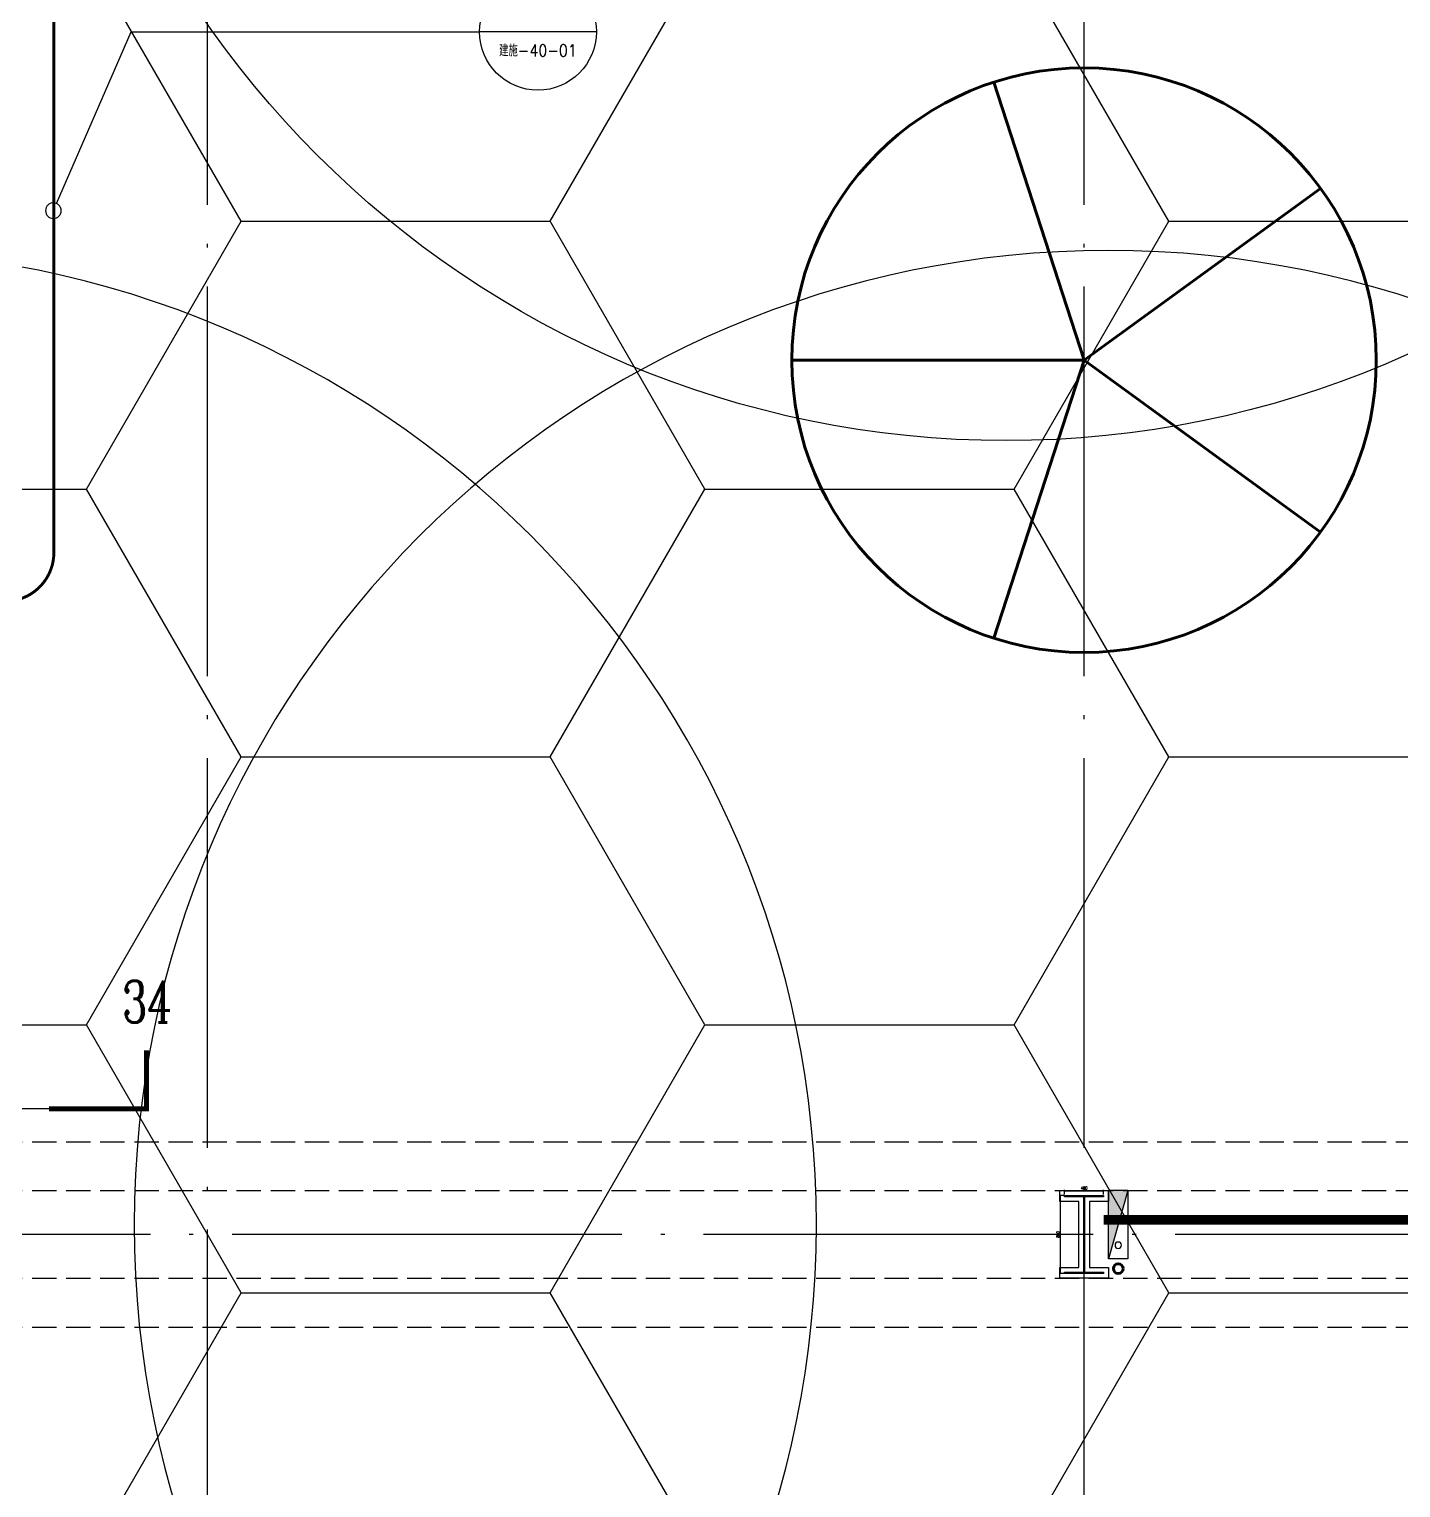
# Model space of a CAD drawing. Extents: x -821772 to -21949, y 506164 to 1049594.
# Drawn here: x -292684 to -278603, y 600169 to 615143 of the extents above; entities that cross this region are included whole.
import ezdxf
from ezdxf.enums import TextEntityAlignment as Align
from ezdxf.xclip import XClip

# ---------------------------------------------------------------- set-up
doc = ezdxf.new("R2010")
doc.units = 0
doc.header["$LTSCALE"] = 1000
doc.header["$MEASUREMENT"] = 0
doc.header["$XCLIPFRAME"] = 2
for name, pattern in [('10平面20250807_t3$0$CENTER', [2, 1.25, -0.25, 0.25, -0.25]), ('10平面20250807_t3$0$DASH', [0.35, 0.25, -0.1]), ('10平面20250807_t3$0$DOTE', [2.42, 2, -0.2, 0.02, -0.2])]:
    doc.linetypes.add(name, pattern=pattern)
doc.layers.get('Defpoints').update_dxf_attribs({"color": 210})
for name, color, linetype in [('10平面20250807_t3$0$A-AXIS-DOTE', 8, '10平面20250807_t3$0$DOTE'), ('10平面20250807_t3$0$A-AXIS-DP', 8, 'Continuous'), ('10平面20250807_t3$0$A-AXIS-SYMB', 8, 'Continuous'), ('10平面20250807_t3$0$A-HATCH-2', 8, 'Continuous'), ('10平面20250807_t3$0$A-LIN-V', 8, 'Continuous'), ('10平面20250807_t3$0$A-WINDOW', 8, 'Continuous'), ('10平面20250807_t3$0$AS-COLN', 8, 'Continuous'), ('10平面20250807_t3$0$AS-WALL', 8, 'Continuous'), ('10平面20250807_t3$0$DIM_ELEV', 8, 'Continuous'), ('10平面20250807_t3$0$DIM_SYMB', 8, 'Continuous'), ('10平面20250807_t3$0$PUB_TEXT', 8, 'Continuous'), ('10平面20250807_t3$0$SB_ZF消火栓', 10, 'Continuous'), ('10平面20250807_t3$0$SB_ZF消火栓M', 10, 'Continuous'), ('PUB_HATCH', 8, 'Continuous')]:
    doc.layers.add(name, color=color, linetype=linetype)
doc.layers.add('10平面20250807_t3$0$LG-ZF消防', color=1, linetype='Continuous', lineweight=60)
doc.layers.add('10平面20250807_t3$0$柱间支撑', color=8, linetype='10平面20250807_t3$0$CENTER', lineweight=0)
doc.styles.add('10平面20250807_t3$0$_TCH_DIM', font='SIMPLEX', dxfattribs={"bigfont": 'GBCBIG'})
doc.styles.add('10平面20250807_t3$0$_TCH_DIM_T3', font='SIMPLEX', dxfattribs={"width": 0.705882, "bigfont": 'GBCBIG'})
doc.styles.add('10平面20250807_t3$0$_TCH_LABEL', font='COMPLEX', dxfattribs={"bigfont": 'GBCBIG'})
doc.dimstyles.new('10平面20250807_t3$0$_TCH_ARCH&&10', dxfattribs={"dimtxt": 29.75, "dimasz": 10, "dimexe": 10, "dimexo": 10, "dimgap": 12.625, "dimtad": 1, "dimdec": 0, "dimzin": 0, "dimdsep": 46, "dimtxsty": '10平面20250807_t3$0$_TCH_DIM_T3', "dimblk": '10平面20250807_t3$0$_ArchTick', "dimcen": 0.09, "dimclrt": 7, "dimazin": 2, "dimtfac": 1, "dimtdec": 0, "dimtix": 1, "dimtmove": 2, "dimatfit": 3, "dimfxl": 0, "dimtolj": 1, "dimtzin": 0, "dimarcsym": 0})

# ---------------------------------------------------------------- blocks, each defined once
blk = doc.blocks.new('10平面20250807_t3$0$dote')
at = {"layer": '10平面20250807_t3$0$A-AXIS-DOTE', "ltscale": 2}
for p, q in [((-70117.8, -264080), (-70117.8, -178600)), ((-61117.8, -264080), (-61117.8, -178600)), ((98696.4, -202050), (-97273.6, -202050))]:
    blk.add_line(p, q, dxfattribs=at)
at = {"layer": '10平面20250807_t3$0$DIM_SYMB', "linetype": '10平面20250807_t3$0$DASH', "ltscale": 3}
blk.add_line((-71543.6, -200760.1), (-87443.6, -200760.1), dxfattribs=at)
at = {"layer": '10平面20250807_t3$0$DIM_SYMB', "const_width": 50}
blk.add_lwpolyline([(-71743.6, -200760.1), (-70743.6, -200760.1), (-70743.6, -200160.1)], dxfattribs=at)
at = {"layer": '10平面20250807_t3$0$PUB_TEXT', "style": '10平面20250807_t3$0$_TCH_LABEL', "width": 0.705882}
blk.add_text('34', height=425, dxfattribs=at).set_placement((-70993.6, -199872.6))
blk = doc.blocks.new('10平面20250807_t3$0$4324324')
at = {"layer": '10平面20250807_t3$0$A-HATCH-2', "linetype": '10平面20250807_t3$0$DASH'}
for p, q in [((-294754.2, 603720.1), (-128854.2, 603720.1)), ((-294754.2, 603220.1), (-128854.2, 603220.1)), ((-294754.2, 602320), (-128854.2, 602320)), ((-294754.2, 601820), (-128854.2, 601820))]:
    blk.add_line(p, q, dxfattribs=at)
blk = doc.blocks.new('10平面20250807_t3$0$w4324324')
at = {"layer": '10平面20250807_t3$0$A-HATCH-2', "lineweight": 60}
for q in [(-1694760, 686605), (-1697614, 684532), (-1691907, 684532), (-1696524, 681178), (-1692997, 681178)]:
    blk.add_line((-1694760, 683605), q, dxfattribs=at)
blk.add_circle((-1694760, 683605), 3000, dxfattribs=at)
blk = doc.blocks.new('10平面20250807_t3$0$342343')
at = {"layer": '10平面20250807_t3$0$A-LIN-V'}
blk.add_blockref('10平面20250807_t3$0$w4324324', (1084560, 81556), dxfattribs=at)
blk = doc.blocks.new('10平面20250807_t3$0$_ArchTick')
at = {"color": 0, "linetype": 'ByBlock', "const_width": 0.4}
blk.add_lwpolyline([(-0.5, -0.5), (0.5, 0.5)], dxfattribs=at)
blk = doc.blocks.new('*D10492')
at = {"layer": '10平面20250807_t3$0$A-AXIS-DP', "color": 0, "lineweight": -2}
for p, q in [((-165054, 621030), (-165054, 621079)), ((-165054, 621069), (-164654, 621069)), ((-164654, 621030), (-164654, 621079))]:
    blk.add_line(p, q, dxfattribs=at)
at = {"layer": 'Defpoints', "color": 0}
for p in [(-165054, 621020), (-164654, 621069), (-164654, 621020)]:
    blk.add_point(p, dxfattribs=at)
at = {"layer": '10平面20250807_t3$0$A-AXIS-DP', "color": 0, "lineweight": -2, "xscale": 10, "yscale": 10, "zscale": 10, "rotation": 180}
blk.add_blockref('10平面20250807_t3$0$_ArchTick', (-165054, 621069), dxfattribs=at)
at = {"layer": '10平面20250807_t3$0$A-AXIS-DP', "color": 0, "lineweight": -2, "xscale": 10, "yscale": 10, "zscale": 10}
blk.add_blockref('10平面20250807_t3$0$_ArchTick', (-164654, 621069), dxfattribs=at)
at = {"layer": '10平面20250807_t3$0$A-AXIS-DP', "color": 7, "insert": (-164854, 621096), "char_height": 29.8, "attachment_point": 5, "style": '10平面20250807_t3$0$_TCH_DIM_T3'}
blk.add_mtext('\\A1;400', dxfattribs=at)
blk = doc.blocks.new('*D10493')
at = {"layer": '10平面20250807_t3$0$A-AXIS-DP', "color": 0, "lineweight": -2}
for p, q in [((-165064, 621020), (-165105, 621020)), ((-165095, 620220), (-165095, 621020)), ((-165064, 620220), (-165105, 620220))]:
    blk.add_line(p, q, dxfattribs=at)
at = {"layer": 'Defpoints', "color": 0}
for p in [(-165095, 621020), (-165054, 621020), (-165054, 620220)]:
    blk.add_point(p, dxfattribs=at)
at = {"layer": '10平面20250807_t3$0$A-AXIS-DP', "color": 0, "lineweight": -2, "xscale": 10, "yscale": 10, "zscale": 10}
for p, rotation in [((-165095, 621020), 90), ((-165095, 620220), 270)]:
    blk.add_blockref('10平面20250807_t3$0$_ArchTick', p, dxfattribs=dict(at, rotation=rotation))
at = {"layer": '10平面20250807_t3$0$A-AXIS-DP', "color": 7, "insert": (-165123, 620620), "char_height": 29.8, "attachment_point": 5, "rotation": 90, "style": '10平面20250807_t3$0$_TCH_DIM_T3'}
blk.add_mtext('\\A1;800', dxfattribs=at)
blk = doc.blocks.new('10平面20250807_t3$0$3132')
at = {"layer": '10平面20250807_t3$0$A-AXIS-SYMB'}
for p, q in [((-292404, 613354), (-291637, 615116)), ((-291637, 615116), (-288061, 615116)), ((-286861, 615116), (-288061, 615116))]:
    blk.add_line(p, q, dxfattribs=at)
blk.add_lwpolyline([(-292355, 613280, 1), (-292516, 613280, 1)], format="xyb", close=True, dxfattribs=at)
blk.add_circle((-287461, 615116), 600, dxfattribs=at)
at = {"layer": '10平面20250807_t3$0$DIM_ELEV', "linetype": '10平面20250807_t3$0$DASH', "const_width": 30}
blk.add_lwpolyline([(-300250, 621840), (-292930, 621840, -0.414214), (-292430, 621340), (-292430, 609770, -0.414214), (-292930, 609270), (-300250, 609270, -0.414214), (-300750, 609770), (-300750, 621340, -0.414214)], format="xyb", close=True, dxfattribs=at)
at = {"layer": '10平面20250807_t3$0$PUB_TEXT', "style": '10平面20250807_t3$0$_TCH_DIM', "width": 0.940298}
blk.add_text('建施-40-01', height=120.6, dxfattribs=at).set_placement((-287860, 614864), (-287063, 614864), align=Align.FIT)
blk = doc.blocks.new('10平面20250807_t3$0$23124232432')
at = {"layer": '10平面20250807_t3$0$柱间支撑', "const_width": 100}
blk.add_lwpolyline([(-273054, 602920), (-281654, 602920)], dxfattribs=at)
blk = doc.blocks.new('10平面20250807_t3$0$A$C5D961328')
at = {"layer": '10平面20250807_t3$0$SB_ZF消火栓'}
blk.add_hatch(color=256, dxfattribs=at).paths.add_polyline_path([(0, 40), (700, 40), (700, 240)])
at = {"layer": '10平面20250807_t3$0$A-LIN-V', "ltscale": 500}
blk.add_circle((350, 40), 10001, dxfattribs=at)
at = {"layer": '10平面20250807_t3$0$SB_ZF消火栓'}
for p, q in [((700, 240), (0, 240)), ((0, 240), (0, 40)), ((700, 240), (0, 40)), ((700, 240), (700, 40)), ((0, 40), (700, 40))]:
    blk.add_line(p, q, dxfattribs=at)
at = {"layer": '10平面20250807_t3$0$SB_ZF消火栓', "color": 1}
blk.add_circle((140, 140), 32.5, dxfattribs=at)
blk = doc.blocks.new('10平面20250807_t3$0$we42342343234')
at = {"layer": '10平面20250807_t3$0$LG-ZF消防'}
blk.add_circle((-281504, 602420), 50, dxfattribs=at)
at = {"layer": '10平面20250807_t3$0$SB_ZF消火栓M', "rotation": 180}
blk.add_blockref('10平面20250807_t3$0$A$C5D961328', (-282304, 620960), dxfattribs=at)
at = {"layer": '10平面20250807_t3$0$SB_ZF消火栓M', "xscale": -1, "rotation": 270}
for p in [(-294644, 602520), (-281644, 602520)]:
    blk.add_blockref('10平面20250807_t3$0$A$C5D961328', p, dxfattribs=at)
blk = doc.blocks.new('10平面20250807_t3$0$234243242332')
at = {"layer": '10平面20250807_t3$0$SB_ZF消火栓'}
blk.add_blockref('10平面20250807_t3$0$we42342343234', (0, 0), dxfattribs=at)
blk = doc.blocks.new('10平面20250807_t3$0$w42343243')
at = {"layer": '10平面20250807_t3$0$A-HATCH-2'}
blk.add_lwpolyline([(-165104.2, 621070), (-164604.2, 621070), (-164604.2, 620958), (-164800.2, 620958), (-164800.2, 620282), (-164604.2, 620282), (-164604.2, 620170), (-165104.2, 620170), (-165104.2, 620282), (-164908.2, 620282), (-164908.2, 620958), (-165104.2, 620958)], close=True, dxfattribs=at)
at = {"layer": '10平面20250807_t3$0$AS-COLN', "color": 3}
blk.add_lwpolyline([(-165054.2, 621020), (-164654.2, 621020), (-164654.2, 621008), (-164850.2, 621008), (-164850.2, 620232), (-164654.2, 620232), (-164654.2, 620220), (-165054.2, 620220), (-165054.2, 620232), (-164858.2, 620232), (-164858.2, 621008), (-165054.2, 621008)], close=True, dxfattribs=at)
at = {"layer": '10平面20250807_t3$0$A-AXIS-DP'}
for p1, p2, distance, picture, middle in [((-165054.2, 621020), (-164654.2, 621020), 48.8, '*D10492', (-164854.2, 621096.2)), ((-165054.2, 620220), (-165054.2, 621020), 41.2, '*D10493', (-165122.9, 620620))]:
    dim = blk.add_aligned_dim(p1=p1, p2=p2, distance=distance, dimstyle='10平面20250807_t3$0$_TCH_ARCH&&10', dxfattribs=at)
    dim.commit()
    dim.dimension.update_dxf_attribs({"geometry": picture, "text_midpoint": middle})
blk = doc.blocks.new('10平面20250807_t3$0$42343')
at = {"layer": '10平面20250807_t3$0$A-WINDOW'}
blk.add_blockref('10平面20250807_t3$0$w42343243', (-117000, -17850), dxfattribs=at)
blk = doc.blocks.new('10平面20250807_t3')
at = {"layer": '10平面20250807_t3$0$A-AXIS-DP'}
blk.add_blockref('10平面20250807_t3$0$3132', (0, 0), dxfattribs=at)
at = {"layer": '10平面20250807_t3$0$A-LIN-V', "rotation": 90}
blk.add_blockref('10平面20250807_t3$0$342343', (483306.5, 1221945), dxfattribs=at)
at = {"layer": '10平面20250807_t3$0$A-WINDOW'}
for name in ['10平面20250807_t3$0$42343', '10平面20250807_t3$0$4324324']:
    blk.add_blockref(name, (0, 0), dxfattribs=at)
at = {"layer": '10平面20250807_t3$0$AS-WALL'}
blk.add_blockref('10平面20250807_t3$0$dote', (-220736.4, 804820), dxfattribs=at)
at = {"layer": '10平面20250807_t3$0$SB_ZF消火栓', "linetype": 'Continuous'}
blk.add_blockref('10平面20250807_t3$0$234243242332', (0, 0), dxfattribs=at)
at = {"layer": '10平面20250807_t3$0$柱间支撑'}
blk.add_blockref('10平面20250807_t3$0$23124232432', (0, 0), dxfattribs=at)

msp = doc.modelspace()

# ---------------------------------------------------------------- block references
at = {"ltscale": 100}
ref = msp.add_blockref('10平面20250807_t3', (0, 0), dxfattribs=at)
XClip(ref).set_block_clipping_path([(-386212.6353242097, 506163.79756496), (-21948.7593967821, 884998.2285294847)])

# ---------------------------------------------------------------- next in the draw order: hatches: boundary and pattern name
at = {"layer": 'PUB_HATCH', "ltscale": 5000}
h = msp.add_hatch(dxfattribs=at)
h.set_pattern_fill('HONEY', color=8, scale=2000)
h.set_pattern_definition([(0, (0, 0), (4762.5, 2749.63), [3175, -6350]), (120, (0, 0), (-4762.499, 2749.631), [3175, -6350]), (60, (0, 0), (0.0006, 5499.261), [-6350, 3175])])
h.paths.add_polyline_path([(-252854.2, 548219.9), (-252854.2, 548720), (-254254.2, 548720), (-254254.2, 548219.9), (-313754.2, 548219.9), (-313754.2, 567383.2), (-296221.3, 621420), (-254254.2, 621420), (-254254.2, 620920), (-252854.2, 620920), (-252854.2, 621420), (-200254.2, 621420), (-200254.2, 620920), (-198854.2, 620920), (-198854.2, 621420), (-146254.2, 621420), (-146254.2, 620920), (-144854.2, 620920), (-144854.2, 621420), (-128054.2, 621420), (-128054.2, 548219.9), (-144854.2, 548219.9), (-144854.2, 548720), (-146254.2, 548720), (-146254.2, 548219.9), (-198854.2, 548219.9), (-198854.2, 548720), (-200254.2, 548720), (-200254.2, 548219.9)])

doc.saveas('drawing.dxf')
